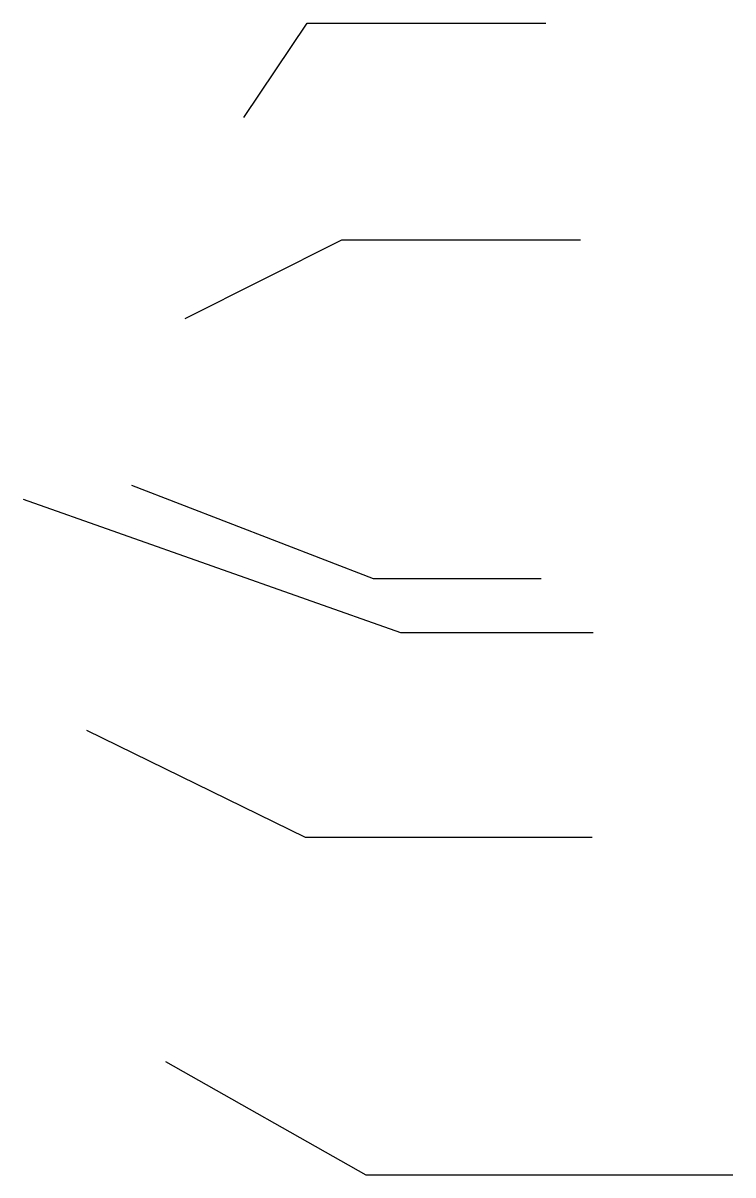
# Model space of a CAD drawing. Header units: metres. Extents: x -2430 to 2560, y 791 to 1154.
# Drawn here: x -2429.9 to -2299.6, y 867.1 to 1078.3 of the extents above.
import ezdxf

# ---------------------------------------------------------------- set-up
doc = ezdxf.new("R2010")
doc.units = ezdxf.units.M
doc.layers.add('1', color=1, linetype='Continuous')
doc.layers.add('Dim', color=3, linetype='Continuous')

msp = doc.modelspace()

# ---------------------------------------------------------------- linework, layer by layer
at = {"layer": '1'}
msp.add_lwpolyline([(-2429.86, 991.03), (-2360.57, 966.6), (-2325.22, 966.6)], dxfattribs=at)
at = {"layer": 'Dim'}
for points in [[(-2389.31, 1061.03), (-2377.71, 1078.32), (-2333.92, 1078.32)], [(-2400.08, 1024.17), (-2371.34, 1038.58), (-2327.55, 1038.58)], [(-2409.95, 993.58), (-2365.61, 976.45), (-2334.75, 976.45)], [(-2418.23, 948.65), (-2378.09, 929.06), (-2325.41, 929.06)], [(-2403.74, 887.92), (-2366.93, 867.11), (-2299.56, 867.11)]]:
    msp.add_lwpolyline(points, dxfattribs=at)

doc.saveas('drawing.dxf')
